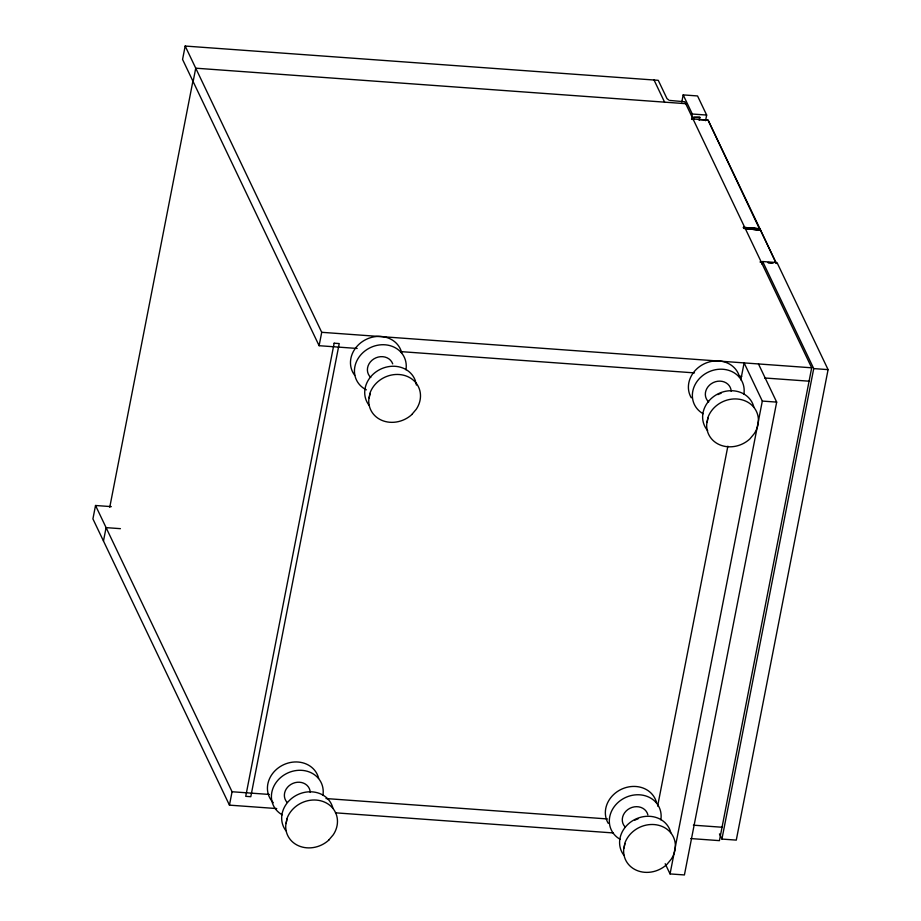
<?xml version="1.0" encoding="UTF-8"?>
<svg xmlns="http://www.w3.org/2000/svg" width="921" height="921" viewBox="0 0 921 921"><rect width="100%" height="100%" fill="white"/><g stroke="black" fill="none" stroke-linecap="round" stroke-linejoin="round"><path stroke-width="1.38" d="M286.074 823.524L286.949 819.022L285.74 825.251A26.41 23.14 -25.5 0 0 300.465 846.526A26.41 23.14 -25.5 0 0 328.935 839.987M369.114 397.976L369.989 393.474L368.78 399.691A26.41 23.14 -25.5 0 0 383.504 420.978A26.41 23.14 -25.5 0 0 411.975 414.438M623.989 848.011L624.875 843.509L623.655 849.726A26.41 23.14 -25.5 0 0 638.38 871.013A26.41 23.14 -25.5 0 0 666.85 864.474L671.167 859.27A26.49 23.209 -25.5 0 0 660.541 825.849A26.49 23.209 -25.5 0 0 624.749 843.475M707.029 422.451L707.915 417.95L706.695 424.178A26.41 23.14 -25.5 0 0 721.419 445.453A26.41 23.14 -25.5 0 0 749.89 438.914L754.207 433.71A26.49 23.209 -25.5 0 0 743.581 400.29A26.49 23.209 -25.5 0 0 707.777 417.927M743.443 227.878L759.906 228.972L743.431 227.291M698.245 119.534L708.168 120.26L759.56 229.053M745.216 228.638L760.481 230.1L743.961 228.443M707.685 120.052L691.579 118.878M759.848 228.581L708.099 120.191M111.303 506.631L95.531 505.491L92.917 518.891L229.444 805.138L276.726 808.569M668.876 100.078L667 98.639L658.262 80.323L185.179 46.05L182.565 59.451L319.103 345.697L357.175 348.46M109.749 507.252L192.938 80.944M103.474 541.03L106.088 527.629L120.421 528.666M193.122 81.589L195.736 68.189L685.719 103.682M229.444 805.138L232.069 791.749L95.531 505.491M319.103 345.697L321.717 332.308L185.179 46.05M681.805 101.943L683.186 94.898L697.542 95.945L706.66 115.056L705.567 120.697M691.752 116.829L692.304 114.02L683.186 94.898M699.396 120.34L699.764 117.14L692.408 117.335M762.116 264.362L762.669 261.541L777.025 262.577L828.083 369.632L736.282 840.113L721.926 839.066L719.462 833.908M657.629 806.105L727.866 446.178M740.806 379.843L744.11 362.909L762.312 401.072L670.051 873.914L684.418 874.95L776.679 402.109L758.467 363.945M669.901 100.447L684.81 101.771L811.689 367.801L719.428 840.643L690.773 838.559M721.926 839.066L813.727 368.596L762.669 261.541M743.477 227.533L759.906 228.799L743.466 227.406M411.917 414.381L416.28 409.235A26.49 23.209 -25.5 0 0 405.666 375.814A26.49 23.209 -25.5 0 0 369.862 393.44M328.878 839.94L333.252 834.794A26.49 23.209 -25.5 0 0 322.626 801.362A26.49 23.209 -25.5 0 0 286.822 818.999M692.304 114.02L706.66 115.056M699.948 117.52L694.031 117.381L692.592 118.072L692.673 119.534M691.533 119.039L694.215 119.235M749.21 229.087L758.616 229.766M759.975 261.967L762.657 262.163M768.033 262.554L773.398 262.946M768.068 262.669L772.097 262.957M321.717 332.308L811.689 367.801M813.727 368.596L828.083 369.632M400.762 351.615L694.469 372.89M738.78 376.102L741.739 376.321M764.603 377.978L809.075 381.19M762.312 401.072L776.679 402.109M232.069 791.749L269.312 794.443M325.999 798.553L607.434 818.942M693.386 825.17L722.041 827.242M335.474 812.829L613.409 832.952M760.424 229.801L776.092 263.13M760.251 229.663L776.438 263.556M654.037 80.012L664.594 102.15M665.192 863.737L670.051 873.914M370.772 377.46A13.239 11.605 -25.5 0 1 373.903 358.879A13.239 11.605 -25.5 0 1 392.714 363.876M366.351 389.848A26.49 23.209 -25.5 0 1 356.818 360.859A26.49 23.209 -25.5 0 1 387.822 345.145A26.49 23.209 -25.5 0 1 405.954 369.781M354.735 375.319A26.49 23.209 -25.5 0 1 366.328 339.319A26.49 23.209 -25.5 0 1 401.694 352.801M415.924 382.641A26.49 23.209 -25.5 0 1 416.361 385.059M368.964 405.159A26.49 23.209 -25.5 0 1 379.947 369.471A26.49 23.209 -25.5 0 1 415.601 381.467M287.018 802.295A13.239 11.605 -25.5 0 1 292.924 783.38A13.239 11.605 -25.5 0 1 310.262 792.44M282.206 814.82A26.49 23.209 -25.5 0 1 274.17 785.636A26.49 23.209 -25.5 0 1 305.219 770.785A26.49 23.209 -25.5 0 1 322.914 795.341M273.307 802.732A26.49 23.209 -25.5 0 1 282.056 765.501A26.49 23.209 -25.5 0 1 318.654 778.36M285.924 830.719A26.49 23.209 -25.5 0 1 297.529 794.719A26.49 23.209 -25.5 0 1 332.895 808.201M624.933 826.77A13.239 11.605 -25.5 0 1 629.791 808.35A13.239 11.605 -25.5 0 1 647.889 814.878M620.121 839.296A26.49 23.209 -25.5 0 1 612.085 810.112A26.49 23.209 -25.5 0 1 643.134 795.26A26.49 23.209 -25.5 0 1 660.841 819.817M608.24 823.339A26.49 23.209 -25.5 0 1 622.481 788.779A26.49 23.209 -25.5 0 1 656.581 802.836M623.851 855.195A26.49 23.209 -25.5 0 1 635.444 819.195A26.49 23.209 -25.5 0 1 670.81 832.676M634.88 820.185A13.239 11.605 -25.5 0 1 638.057 818.85M708.698 401.936A13.239 11.605 -25.5 0 1 713.361 382.537A13.239 11.605 -25.5 0 1 731.216 391.367M703.16 413.748A26.49 23.209 -25.5 0 1 695.125 384.564A26.49 23.209 -25.5 0 1 726.174 369.701A26.49 23.209 -25.5 0 1 743.869 394.257M691.28 397.78A26.49 23.209 -25.5 0 1 705.509 363.231A26.49 23.209 -25.5 0 1 739.609 377.276M707.662 430.591A26.49 23.209 -25.5 0 1 717.862 393.946A26.49 23.209 -25.5 0 1 753.85 407.117M717.908 394.625A13.239 11.605 -25.5 0 1 721.085 393.302M334.15 343.199L245.734 796.331L250.8 796.7L339.216 343.568L334.15 343.199"/></g></svg>
